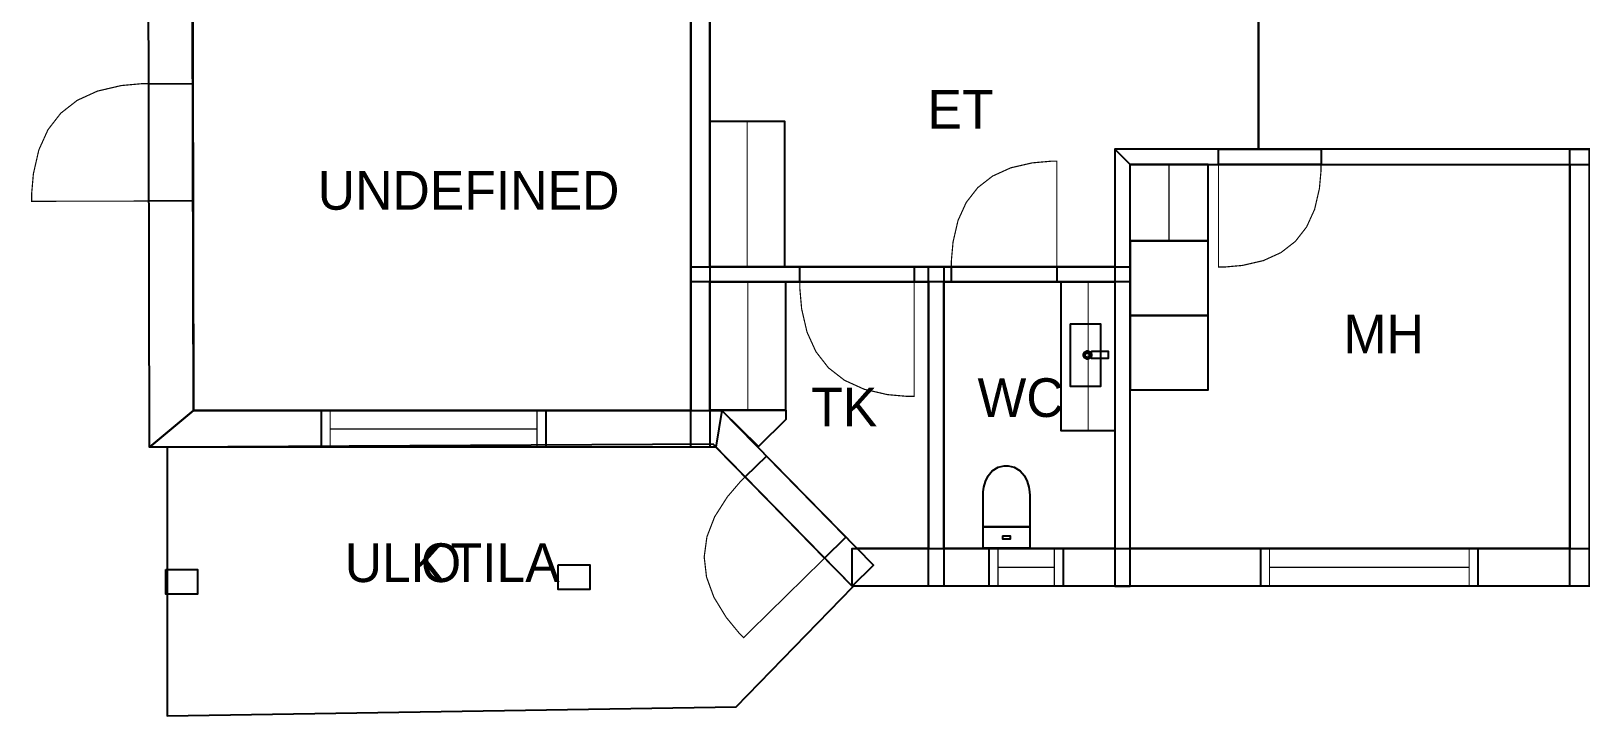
# Model space of a CAD drawing. Extents: x 0 to 22.6, y 0 to 15.8.
# Drawn here: x 0.06 to 13.84, y 0 to 6.09 of the extents above; entities that cross this region are included whole.
import ezdxf

# ---------------------------------------------------------------- set-up
doc = ezdxf.new("R2010")
doc.units = 0
doc.layers.get('0').update_dxf_attribs({"linetype": 'CONTINUOUS'})

msp = doc.modelspace()

# ---------------------------------------------------------------- linework, layer by layer
at = {"color": 0}
for points, const_width in [([(1.11279, 2.39094), (1.08648, 15.4085), (1.48019, 15.0749), (1.5051, 2.7169), (1.11279, 2.39094)], 0.00208), ([(5.92312, 11.5346), (6.09207, 11.5346), (6.09207, 2.39094), (5.92312, 2.39094), (5.92312, 11.5346)], 0.00208), ([(1.10623, 5.62147), (1.04508, 5.62136), (0.86182, 5.60471), (0.65007, 5.55533), (0.47097, 5.47353), (0.32454, 5.3591), (0.21077, 5.21224), (0.12967, 5.03282), (0.08122, 4.82086), (0.06527, 4.63753), (0.06543, 4.57639), (1.10834, 4.57856), (1.10623, 5.62147)], 0.01042), ([(1.10834, 4.57856), (1.10623, 5.62147), (1.49929, 5.62235), (1.50136, 4.57932), (1.10834, 4.57856)], 0.01042), ([(1.10834, 4.57856), (1.10623, 5.62147), (1.49929, 5.62235), (1.50136, 4.57932), (1.10834, 4.57856)], 0.01042), ([(6.09343, 5.28863), (6.09343, 3.99485), (6.75717, 3.99485), (6.75717, 5.28863), (6.09343, 5.28863)], 0.01042), ([(17.9378, 5.03928), (9.69362, 5.03928), (9.82904, 4.90386), (17.9378, 4.90386), (17.9378, 5.03928)], 0.00208), ([(9.69362, 5.03928), (9.69362, 1.15755), (9.82904, 1.15755), (9.82904, 4.90386), (9.69362, 5.03928)], 0.00208), ([(10.6134, 5.03928), (11.5251, 5.03928), (11.5251, 4.90386), (10.6134, 4.90386), (10.6134, 5.03928)], 0.01042), ([(10.6134, 5.03928), (11.5251, 5.03928), (11.5251, 4.90386), (10.6134, 4.90386), (10.6134, 5.03928)], 0.01042), ([(13.7374, 5.03928), (13.9088, 5.03928), (13.9088, 1.15755), (13.7374, 1.15755), (13.7374, 5.03928)], 0.00208), ([(8.2399, 3.99485), (8.2399, 4.04981), (8.25456, 4.21457), (8.2985, 4.405), (8.37175, 4.56614), (8.47428, 4.69797), (8.60612, 4.80051), (8.76725, 4.87375), (8.95768, 4.91769), (9.12244, 4.93235), (9.1774, 4.93235), (9.1774, 3.99485), (8.2399, 3.99485)], 0.01042), ([(9.829, 4.90614), (9.829, 4.22601), (10.5181, 4.22601), (10.5181, 4.90614), (9.829, 4.90614)], 0.01042), ([(11.5251, 4.90386), (11.5251, 4.85047), (11.5108, 4.69021), (11.4681, 4.50504), (11.3969, 4.34836), (11.2972, 4.22017), (11.1689, 4.12044), (11.0123, 4.04926), (10.8271, 4.00651), (10.6668, 3.99224), (10.6134, 3.99224), (10.6134, 4.90386), (11.5251, 4.90386)], 0.01042), ([(9.83094, 4.22601), (9.83094, 3.56196), (10.519, 3.56196), (10.519, 4.22601), (9.83094, 4.22601)], 0.01042), ([(5.92312, 3.99485), (9.82904, 3.99485), (9.82904, 3.85943), (5.92312, 3.85943), (5.92312, 3.99485)], 0.00208), ([(6.89312, 3.99485), (7.90978, 3.99485), (7.90978, 3.85943), (6.89312, 3.85943), (6.89312, 3.99485)], 0.01042), ([(6.89312, 3.99485), (7.90978, 3.99485), (7.90978, 3.85943), (6.89312, 3.85943), (6.89312, 3.99485)], 0.01042), ([(8.03592, 3.99485), (8.17133, 3.99485), (8.17133, 1.15755), (8.03592, 1.15755), (8.03592, 3.99485)], 0.00208), ([(8.2399, 3.99485), (9.1774, 3.99485), (9.1774, 3.85943), (8.2399, 3.85943), (8.2399, 3.99485)], 0.01042), ([(8.2399, 3.99485), (9.1774, 3.99485), (9.1774, 3.85943), (8.2399, 3.85943), (8.2399, 3.99485)], 0.01042), ([(6.0944, 3.85943), (6.0944, 2.71935), (6.76594, 2.71935), (6.76594, 3.85943), (6.0944, 3.85943)], 0.01042), ([(6.89312, 3.85943), (6.89312, 3.79986), (6.90896, 3.62115), (6.95665, 3.41465), (7.03608, 3.2399), (7.14725, 3.09694), (7.29021, 2.98574), (7.46496, 2.90631), (7.67144, 2.85861), (7.85015, 2.84272), (7.90978, 2.84272), (7.90978, 3.85943), (6.89312, 3.85943)], 0.01042), ([(9.21414, 3.85943), (9.21414, 2.53808), (9.69358, 2.53808), (9.69358, 3.85943), (9.21414, 3.85943)], 0.01042), ([(9.45492, 3.85943), (9.45492, 2.53842), (9.69228, 2.53842), (9.69228, 3.85943), (9.45492, 3.85943)], 0.01042), ([(9.29856, 3.48893), (9.29856, 2.93083), (9.56456, 2.93083), (9.56456, 3.48893), (9.29856, 3.48893)], 0.01042), ([(9.83094, 3.56196), (9.83094, 2.89789), (10.519, 2.89789), (10.519, 3.56196), (9.83094, 3.56196)], 0.01042), ([(9.44949, 3.17344), (9.44303, 3.17344), (9.42367, 3.18414), (9.41303, 3.2035), (9.41303, 3.2099), (9.41303, 3.21636), (9.42367, 3.23574), (9.44303, 3.24636), (9.44949, 3.24636), (9.45589, 3.24636), (9.47526, 3.23574), (9.48594, 3.21636), (9.48594, 3.2099), (9.48594, 3.2035), (9.47526, 3.18414), (9.45589, 3.17344), (9.44949, 3.17344)], 0.00833), ([(9.44949, 3.18907), (9.44581, 3.18907), (9.43474, 3.19521), (9.42865, 3.20628), (9.42865, 3.2099), (9.42865, 3.2136), (9.43474, 3.22467), (9.44581, 3.23074), (9.44949, 3.23074), (9.45313, 3.23074), (9.46419, 3.22467), (9.47032, 3.2136), (9.47032, 3.2099), (9.47032, 3.20628), (9.46419, 3.19521), (9.45313, 3.18907), (9.44949, 3.18907)], 0.00833), ([(9.48628, 3.24343), (9.48628, 3.18093), (9.63211, 3.18093), (9.63211, 3.24343), (9.48628, 3.24343)], 0.01042), ([(6.14763, 2.39094), (1.11279, 2.39094), (1.5051, 2.7169), (6.19971, 2.7169), (6.14763, 2.39094)], 0.00208), ([(2.64133, 2.7169), (4.63519, 2.7169), (4.63519, 2.39094), (2.64133, 2.39094), (2.64133, 2.7169)], 0.01042), ([(2.64133, 2.7169), (4.63519, 2.7169), (4.63519, 2.39094), (2.64133, 2.39094), (2.64133, 2.7169)], 0.01042), ([(6.14763, 2.39094), (7.35781, 1.15755), (7.54731, 1.34348), (6.19971, 2.7169), (6.14763, 2.39094)], 0.00208), ([(6.76824, 2.71935), (6.76824, 2.63672), (6.52425, 2.39725), (6.19971, 2.71696), (6.76824, 2.71935)], 0.01042), ([(1.26926, 2.39094), (1.26926, 0.00418), (6.32622, 0.08523), (7.36481, 1.15099), (6.1225, 2.41857), (1.26926, 2.39094)], 0.00208), ([(6.40668, 2.12701), (7.11356, 1.40647), (7.303, 1.59244), (6.59614, 2.31293), (6.40668, 2.12701)], 0.01042), ([(6.40668, 2.12701), (7.11356, 1.40647), (7.303, 1.59244), (6.59614, 2.31293), (6.40668, 2.12701)], 0.01042), ([(8.52138, 1.95085), (8.52138, 1.95085), (8.52126, 1.96263), (8.52289, 1.9936), (8.52903, 2.03743), (8.54243, 2.08768), (8.56597, 2.13792), (8.60243, 2.18175), (8.65463, 2.21272), (8.70768, 2.22444), (8.72537, 2.22444), (8.74365, 2.22444), (8.7985, 2.21272), (8.8526, 2.18175), (8.8904, 2.13792), (8.91482, 2.08768), (8.92882, 2.03743), (8.93522, 1.9936), (8.93696, 1.96263), (8.9369, 1.95085), (8.9369, 1.95085), (8.93793, 1.68257), (8.52138, 1.68257), (8.52138, 1.95085)], 0.01042), ([(6.40668, 2.12701), (6.36447, 2.08561), (6.24886, 1.95008), (6.13564, 1.77274), (6.06706, 1.59489), (6.04303, 1.41667), (6.06364, 1.23801), (6.12885, 1.05892), (6.23867, 0.87945), (6.35167, 0.74175), (6.39312, 0.69949), (7.11356, 1.40647), (6.40668, 2.12701)], 0.01042), ([(8.52138, 1.68257), (8.93793, 1.68257), (8.93793, 1.49528), (8.52138, 1.49528), (8.52138, 1.68257)], 0.01042), ([(8.69656, 1.60471), (8.76275, 1.60471), (8.76275, 1.57314), (8.69656, 1.57314), (8.69656, 1.60471)], 0.01042), ([(22.5819, 1.15755), (7.35688, 1.15755), (7.35688, 1.49001), (22.2903, 1.49001), (22.5819, 1.15755)], 0.00208), ([(8.57574, 1.49001), (9.23258, 1.49001), (9.23258, 1.15755), (8.57574, 1.15755), (8.57574, 1.49001)], 0.01042), ([(8.57574, 1.49001), (9.23258, 1.49001), (9.23258, 1.15755), (8.57574, 1.15755), (8.57574, 1.49001)], 0.01042), ([(10.9889, 1.49001), (12.9194, 1.49001), (12.9194, 1.15755), (10.9889, 1.15755), (10.9889, 1.49001)], 0.01042), ([(10.9889, 1.49001), (12.9194, 1.49001), (12.9194, 1.15755), (10.9889, 1.15755), (10.9889, 1.49001)], 0.01042)]:
    msp.add_lwpolyline(points, close=True, dxfattribs=dict(at, const_width=const_width))
for points in [[(1.11279, 2.39094), (1.08648, 15.4085), (1.48019, 15.0749), (1.5051, 2.7169), (1.11279, 2.39094)], [(5.92312, 11.5346), (6.09207, 11.5346), (6.09207, 2.39094), (5.92312, 2.39094), (5.92312, 11.5346)], [(17.9378, 5.03928), (9.69362, 5.03928), (9.82904, 4.90386), (17.9378, 4.90386), (17.9378, 5.03928)], [(9.69362, 5.03928), (9.69362, 1.15755), (9.82904, 1.15755), (9.82904, 4.90386), (9.69362, 5.03928)], [(13.7374, 5.03928), (13.9088, 5.03928), (13.9088, 1.15755), (13.7374, 1.15755), (13.7374, 5.03928)], [(5.92312, 3.99485), (9.82904, 3.99485), (9.82904, 3.85943), (5.92312, 3.85943), (5.92312, 3.99485)], [(8.03592, 3.99485), (8.17133, 3.99485), (8.17133, 1.15755), (8.03592, 1.15755), (8.03592, 3.99485)], [(6.14763, 2.39094), (1.11279, 2.39094), (1.5051, 2.7169), (6.19971, 2.7169), (6.14763, 2.39094)], [(6.14763, 2.39094), (7.35781, 1.15755), (7.54731, 1.34348), (6.19971, 2.7169), (6.14763, 2.39094)], [(22.5819, 1.15755), (7.35688, 1.15755), (7.35688, 1.49001), (22.2903, 1.49001), (22.5819, 1.15755)], [(1.25977, 1.30398), (1.54096, 1.30398), (1.54096, 1.08637), (1.25977, 1.08637), (1.25977, 1.30398)], [(4.7455, 1.34494), (5.02669, 1.34494), (5.02669, 1.12733), (4.7455, 1.12733), (4.7455, 1.34494)]]:
    msp.add_lwpolyline(points, close=True, dxfattribs=at)
at = {"color": 7, "const_width": 0.00208}
for points in [[(17.6982, 5.03928), (10.9691, 5.03928), (10.9691, 6.25233), (10.9896, 6.25347), (10.9691, 7.27431), (10.9691, 9.78814), (17.6982, 9.78814), (17.6982, 5.03928)], [(5.92312, 2.7169), (1.5051, 2.7169), (1.49468, 6.25233), (5.92312, 6.25233), (5.92312, 2.7169)], [(10.9691, 5.03928), (9.69362, 5.03928), (9.69362, 3.99485), (6.09207, 3.99485), (6.09207, 6.25233), (10.9691, 6.25233), (10.9691, 5.03928)], [(9.82904, 4.90386), (13.7374, 4.90386), (13.7374, 1.49001), (9.82904, 1.49001), (9.82904, 4.90386)], [(8.03592, 1.49001), (7.40147, 1.49001), (6.19971, 2.7169), (6.09207, 2.7169), (6.09207, 3.85943), (8.03592, 3.85943), (8.03592, 1.49001)], [(8.17133, 3.85943), (9.69362, 3.85943), (9.69362, 1.49001), (8.17133, 1.49001), (8.17133, 3.85943)]]:
    msp.add_lwpolyline(points, close=True, dxfattribs=at)
at = {"color": 7}
for points in [[(17.6982, 5.03928), (10.9691, 5.03928), (10.9691, 6.25233), (10.9896, 6.25347), (10.9691, 7.27431), (10.9691, 9.78814), (17.6982, 9.78814), (17.6982, 5.03928)], [(5.92312, 2.7169), (1.5051, 2.7169), (1.49468, 6.25233), (5.92312, 6.25233), (5.92312, 2.7169)], [(10.9691, 5.03928), (9.69362, 5.03928), (9.69362, 3.99485), (6.09207, 3.99485), (6.09207, 6.25233), (10.9691, 6.25233), (10.9691, 5.03928)], [(1.10834, 4.57856), (1.10623, 5.62147), (1.49929, 5.62235), (1.50136, 4.57932), (1.10834, 4.57856)], [(1.10834, 4.57856), (1.10623, 5.62147), (1.49929, 5.62235), (1.50136, 4.57932), (1.10834, 4.57856)], [(6.09343, 5.28863), (6.75717, 5.28863), (6.75717, 3.99485), (6.09343, 3.99485), (6.09343, 5.28863)], [(10.6134, 5.03928), (11.5251, 5.03928), (11.5251, 4.90386), (10.6134, 4.90386), (10.6134, 5.03928)], [(10.6134, 5.03928), (11.5251, 5.03928), (11.5251, 4.90386), (10.6134, 4.90386), (10.6134, 5.03928)], [(9.829, 4.90614), (10.5181, 4.90614), (10.5181, 4.22601), (9.829, 4.22601), (9.829, 4.90614)], [(9.82904, 4.90386), (13.7374, 4.90386), (13.7374, 1.49001), (9.82904, 1.49001), (9.82904, 4.90386)], [(9.83094, 4.22601), (10.519, 4.22601), (10.519, 3.56196), (9.83094, 3.56196), (9.83094, 4.22601)], [(8.03592, 1.49001), (7.40147, 1.49001), (6.19971, 2.7169), (6.09207, 2.7169), (6.09207, 3.85943), (8.03592, 3.85943), (8.03592, 1.49001)], [(6.0944, 3.85943), (6.76594, 3.85943), (6.76594, 2.71935), (6.0944, 2.71935), (6.0944, 3.85943)], [(6.89312, 3.99485), (7.90978, 3.99485), (7.90978, 3.85943), (6.89312, 3.85943), (6.89312, 3.99485)], [(6.89312, 3.99485), (7.90978, 3.99485), (7.90978, 3.85943), (6.89312, 3.85943), (6.89312, 3.99485)], [(8.17133, 3.85943), (9.69362, 3.85943), (9.69362, 1.49001), (8.17133, 1.49001), (8.17133, 3.85943)], [(8.2399, 3.99485), (9.1774, 3.99485), (9.1774, 3.85943), (8.2399, 3.85943), (8.2399, 3.99485)], [(8.2399, 3.99485), (9.1774, 3.99485), (9.1774, 3.85943), (8.2399, 3.85943), (8.2399, 3.99485)], [(9.21414, 3.85943), (9.69358, 3.85943), (9.69358, 2.53808), (9.21414, 2.53808), (9.21414, 3.85943)], [(9.29856, 3.48893), (9.56456, 3.48893), (9.56456, 2.93083), (9.29856, 2.93083), (9.29856, 3.48893)], [(9.83094, 3.56196), (10.519, 3.56196), (10.519, 2.89789), (9.83094, 2.89789), (9.83094, 3.56196)], [(9.44949, 3.17344), (9.44303, 3.17344), (9.42367, 3.18414), (9.41303, 3.2035), (9.41303, 3.2099), (9.41303, 3.21636), (9.42367, 3.23574), (9.44303, 3.24636), (9.44949, 3.24636), (9.45589, 3.24636), (9.47526, 3.23574), (9.48594, 3.21636), (9.48594, 3.2099), (9.48594, 3.2035), (9.47526, 3.18414), (9.45589, 3.17344), (9.44949, 3.17344)], [(9.44949, 3.18907), (9.44581, 3.18907), (9.43474, 3.19521), (9.42865, 3.20628), (9.42865, 3.2099), (9.42865, 3.2136), (9.43474, 3.22467), (9.44581, 3.23074), (9.44949, 3.23074), (9.45313, 3.23074), (9.46419, 3.22467), (9.47032, 3.2136), (9.47032, 3.2099), (9.47032, 3.20628), (9.46419, 3.19521), (9.45313, 3.18907), (9.44949, 3.18907)], [(9.48628, 3.24343), (9.63211, 3.24343), (9.63211, 3.18093), (9.48628, 3.18093), (9.48628, 3.24343)], [(2.64133, 2.7169), (4.63519, 2.7169), (4.63519, 2.39094), (2.64133, 2.39094), (2.64133, 2.7169)], [(2.64133, 2.7169), (4.63519, 2.7169), (4.63519, 2.39094), (2.64133, 2.39094), (2.64133, 2.7169)], [(6.76824, 2.71935), (6.76824, 2.63672), (6.52425, 2.39725), (6.19971, 2.71696), (6.76824, 2.71935)], [(1.26926, 2.39094), (1.26926, 0.00418), (6.32622, 0.08523), (7.36481, 1.15099), (6.1225, 2.41857), (1.26926, 2.39094)], [(6.40668, 2.12701), (7.11356, 1.40647), (7.303, 1.59244), (6.59614, 2.31293), (6.40668, 2.12701)], [(6.40668, 2.12701), (7.11356, 1.40647), (7.303, 1.59244), (6.59614, 2.31293), (6.40668, 2.12701)], [(8.52138, 1.95085), (8.52138, 1.95085), (8.52126, 1.96263), (8.52289, 1.9936), (8.52903, 2.03743), (8.54243, 2.08768), (8.56597, 2.13792), (8.60243, 2.18175), (8.65463, 2.21272), (8.70768, 2.22444), (8.72537, 2.22444), (8.74365, 2.22444), (8.7985, 2.21272), (8.8526, 2.18175), (8.8904, 2.13792), (8.91482, 2.08768), (8.92882, 2.03743), (8.93522, 1.9936), (8.93696, 1.96263), (8.9369, 1.95085), (8.9369, 1.95085), (8.93793, 1.68257), (8.52138, 1.68257), (8.52138, 1.95085)], [(8.52138, 1.68257), (8.93793, 1.68257), (8.93793, 1.49528), (8.52138, 1.49528), (8.52138, 1.68257)], [(8.69656, 1.60471), (8.76275, 1.60471), (8.76275, 1.57314), (8.69656, 1.57314), (8.69656, 1.60471)], [(8.57574, 1.49001), (9.23258, 1.49001), (9.23258, 1.15755), (8.57574, 1.15755), (8.57574, 1.49001)], [(8.57574, 1.49001), (9.23258, 1.49001), (9.23258, 1.15755), (8.57574, 1.15755), (8.57574, 1.49001)], [(10.9889, 1.49001), (12.9194, 1.49001), (12.9194, 1.15755), (10.9889, 1.15755), (10.9889, 1.49001)], [(10.9889, 1.49001), (12.9194, 1.49001), (12.9194, 1.15755), (10.9889, 1.15755), (10.9889, 1.49001)]]:
    msp.add_lwpolyline(points, close=True, dxfattribs=at)
at = {"color": 253, "const_width": 0.01042}
for points in [[(6.42529, 3.99485), (6.42529, 5.28863)], [(10.1736, 4.22601), (10.1736, 4.90614)], [(6.43018, 2.71935), (6.43018, 3.85943)]]:
    msp.add_lwpolyline(points, dxfattribs=at)
at = {"color": 0, "const_width": 0.01042}
for points in [[(2.71946, 2.39094), (2.71946, 2.7169)], [(4.55707, 2.39094), (4.55707, 2.7169)], [(4.55707, 2.55393), (2.71946, 2.55393)], [(8.65386, 1.15755), (8.65386, 1.49001)], [(9.15446, 1.15755), (9.15446, 1.49001)], [(11.067, 1.15755), (11.067, 1.49001)], [(12.8413, 1.15755), (12.8413, 1.49001)], [(9.15446, 1.32378), (8.65386, 1.32378)], [(12.8413, 1.32378), (11.067, 1.32378)]]:
    msp.add_lwpolyline(points, dxfattribs=at)

# ---------------------------------------------------------------- texts
at = {"color": 0}
for s, p in [('ET', (8.02774, 5.22242)), ('UNDEFINED', (2.60825, 4.50181)), ('MH', (11.7242, 3.22585)), ('TK', (6.99385, 2.57746)), ('WC', (8.47224, 2.66)), ('ULK', (2.84821, 1.1933)), ('O', (3.52581, 1.1933)), ('TILA', (3.78812, 1.1933))]:
    msp.add_text(s, height=0.34375, dxfattribs=at).set_placement(p)

doc.saveas('drawing.dxf')
